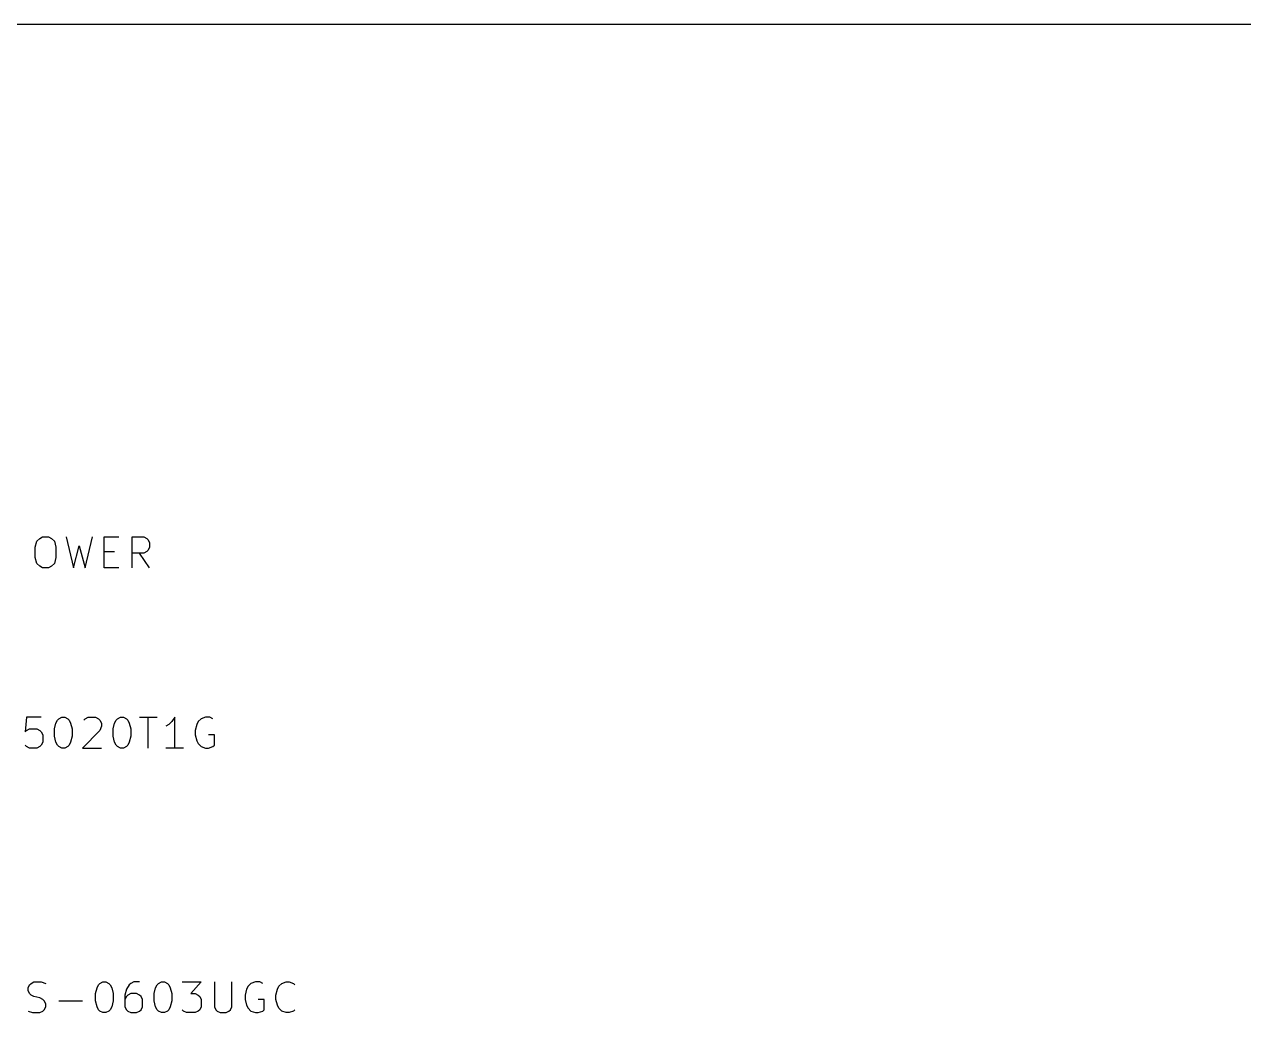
# Model space of a CAD drawing. Extents: x 0.3 to 16.3, y -11.7 to -0.2.
# Drawn here: x 10.334 to 12.314, y -1.803 to -0.197 of the extents above; entities that cross this region are included whole.
import ezdxf

# ---------------------------------------------------------------- set-up
doc = ezdxf.new("R2010")
doc.units = 0
doc.header["$MEASUREMENT"] = 0
for name, color, linetype in [('CYAN2', 4, 'CONTINUOUS'), ('GRAY1', 251, 'CONTINUOUS'), ('RED2', 1, 'CONTINUOUS')]:
    doc.layers.add(name, color=color, linetype=linetype)

msp = doc.modelspace()

# ---------------------------------------------------------------- linework, layer by layer
at = {"layer": 'CYAN2', "linetype": 'CONTINUOUS'}
for p, q in [((10.3377, -1.3228), (10.3353, -1.3466)), ((10.3377, -1.3228), (10.3353, -1.3466)), ((10.3615, -1.3228), (10.3377, -1.3228)), ((10.3615, -1.3228), (10.3377, -1.3228)), ((10.3877, -1.3276), (10.3901, -1.3252)), ((10.3877, -1.3276), (10.3901, -1.3252)), ((10.3901, -1.3252), (10.3949, -1.3228)), ((10.3901, -1.3252), (10.3949, -1.3228)), ((10.3949, -1.3228), (10.3996, -1.3228)), ((10.3949, -1.3228), (10.3996, -1.3228)), ((10.3996, -1.3228), (10.4044, -1.3252)), ((10.3996, -1.3228), (10.4044, -1.3252)), ((10.4044, -1.3252), (10.4068, -1.3276)), ((10.4044, -1.3252), (10.4068, -1.3276)), ((10.4306, -1.3276), (10.4329, -1.3252)), ((10.4306, -1.3276), (10.4329, -1.3252)), ((10.4329, -1.3252), (10.4377, -1.3228)), ((10.4329, -1.3252), (10.4377, -1.3228)), ((10.4377, -1.3228), (10.4496, -1.3228)), ((10.4377, -1.3228), (10.4496, -1.3228)), ((10.4496, -1.3228), (10.4544, -1.3252)), ((10.4496, -1.3228), (10.4544, -1.3252)), ((10.4544, -1.3252), (10.4568, -1.3276)), ((10.4544, -1.3252), (10.4568, -1.3276)), ((10.4829, -1.3276), (10.4853, -1.3252)), ((10.4829, -1.3276), (10.4853, -1.3252)), ((10.4853, -1.3252), (10.4901, -1.3228)), ((10.4853, -1.3252), (10.4901, -1.3228)), ((10.4901, -1.3228), (10.4949, -1.3228)), ((10.4901, -1.3228), (10.4949, -1.3228)), ((10.4949, -1.3228), (10.4996, -1.3252)), ((10.4949, -1.3228), (10.4996, -1.3252)), ((10.4996, -1.3252), (10.502, -1.3276)), ((10.4996, -1.3252), (10.502, -1.3276)), ((10.521, -1.3228), (10.5496, -1.3228)), ((10.521, -1.3228), (10.5496, -1.3228)), ((10.5353, -1.3728), (10.5353, -1.3228)), ((10.5353, -1.3728), (10.5353, -1.3228)), ((10.5782, -1.3228), (10.5734, -1.3299)), ((10.5782, -1.3228), (10.5734, -1.3299)), ((10.5782, -1.3728), (10.5782, -1.3228)), ((10.5782, -1.3728), (10.5782, -1.3228)), ((10.621, -1.3252), (10.6163, -1.3299)), ((10.621, -1.3252), (10.6163, -1.3299)), ((10.6282, -1.3228), (10.621, -1.3252)), ((10.6282, -1.3228), (10.621, -1.3252)), ((10.6353, -1.3228), (10.6282, -1.3228)), ((10.6353, -1.3228), (10.6282, -1.3228)), ((10.6401, -1.3252), (10.6353, -1.3228)), ((10.6401, -1.3252), (10.6353, -1.3228)), ((10.3353, -1.3466), (10.3377, -1.3442)), ((10.3353, -1.3466), (10.3377, -1.3442)), ((10.3377, -1.3442), (10.3425, -1.3418)), ((10.3377, -1.3442), (10.3425, -1.3418)), ((10.3425, -1.3418), (10.3544, -1.3418)), ((10.3425, -1.3418), (10.3544, -1.3418)), ((10.3544, -1.3418), (10.3591, -1.3442)), ((10.3544, -1.3418), (10.3591, -1.3442)), ((10.3591, -1.3442), (10.3615, -1.3466)), ((10.3591, -1.3442), (10.3615, -1.3466)), ((10.3829, -1.3418), (10.3853, -1.3323)), ((10.3829, -1.3418), (10.3853, -1.3323)), ((10.3829, -1.3537), (10.3829, -1.3418)), ((10.3829, -1.3537), (10.3829, -1.3418)), ((10.3853, -1.3323), (10.3877, -1.3276)), ((10.3853, -1.3323), (10.3877, -1.3276)), ((10.4068, -1.3276), (10.4091, -1.3323)), ((10.4068, -1.3276), (10.4091, -1.3323)), ((10.4091, -1.3323), (10.4115, -1.3418)), ((10.4091, -1.3323), (10.4115, -1.3418)), ((10.4115, -1.3418), (10.4115, -1.3537)), ((10.4115, -1.3418), (10.4115, -1.3537)), ((10.4568, -1.3442), (10.4282, -1.3728)), ((10.4568, -1.3442), (10.4282, -1.3728)), ((10.4568, -1.3276), (10.4591, -1.3323)), ((10.4568, -1.3276), (10.4591, -1.3323)), ((10.4591, -1.3371), (10.4568, -1.3442)), ((10.4591, -1.3371), (10.4568, -1.3442)), ((10.4591, -1.3323), (10.4591, -1.3371)), ((10.4591, -1.3323), (10.4591, -1.3371)), ((10.4782, -1.3418), (10.4806, -1.3323)), ((10.4782, -1.3418), (10.4806, -1.3323)), ((10.4782, -1.3537), (10.4782, -1.3418)), ((10.4782, -1.3537), (10.4782, -1.3418)), ((10.4806, -1.3323), (10.4829, -1.3276)), ((10.4806, -1.3323), (10.4829, -1.3276)), ((10.502, -1.3276), (10.5044, -1.3323)), ((10.502, -1.3276), (10.5044, -1.3323)), ((10.5044, -1.3323), (10.5068, -1.3418)), ((10.5044, -1.3323), (10.5068, -1.3418)), ((10.5068, -1.3418), (10.5068, -1.3537)), ((10.5068, -1.3418), (10.5068, -1.3537)), ((10.5687, -1.3347), (10.5639, -1.3371)), ((10.5687, -1.3347), (10.5639, -1.3371)), ((10.5734, -1.3299), (10.5687, -1.3347)), ((10.5734, -1.3299), (10.5687, -1.3347)), ((10.6139, -1.3347), (10.6115, -1.3442)), ((10.6139, -1.3347), (10.6115, -1.3442)), ((10.6115, -1.3442), (10.6115, -1.3514)), ((10.6115, -1.3442), (10.6115, -1.3514)), ((10.6163, -1.3299), (10.6139, -1.3347)), ((10.6163, -1.3299), (10.6139, -1.3347)), ((10.3615, -1.3466), (10.3639, -1.3514)), ((10.3615, -1.3466), (10.3639, -1.3514)), ((10.3639, -1.3633), (10.3615, -1.368)), ((10.3639, -1.3633), (10.3615, -1.368)), ((10.3639, -1.3514), (10.3639, -1.3633)), ((10.3639, -1.3514), (10.3639, -1.3633)), ((10.3853, -1.3633), (10.3829, -1.3537)), ((10.3853, -1.3633), (10.3829, -1.3537)), ((10.3877, -1.368), (10.3853, -1.3633)), ((10.3877, -1.368), (10.3853, -1.3633)), ((10.4091, -1.3633), (10.4068, -1.368)), ((10.4091, -1.3633), (10.4068, -1.368)), ((10.4115, -1.3537), (10.4091, -1.3633)), ((10.4115, -1.3537), (10.4091, -1.3633)), ((10.4806, -1.3633), (10.4782, -1.3537)), ((10.4806, -1.3633), (10.4782, -1.3537)), ((10.4829, -1.368), (10.4806, -1.3633)), ((10.4829, -1.368), (10.4806, -1.3633)), ((10.5044, -1.3633), (10.502, -1.368)), ((10.5044, -1.3633), (10.502, -1.368)), ((10.5068, -1.3537), (10.5044, -1.3633)), ((10.5068, -1.3537), (10.5044, -1.3633)), ((10.6115, -1.3514), (10.6139, -1.3609)), ((10.6115, -1.3514), (10.6139, -1.3609)), ((10.6139, -1.3609), (10.6163, -1.3657)), ((10.6139, -1.3609), (10.6163, -1.3657)), ((10.6163, -1.3657), (10.621, -1.3704)), ((10.6163, -1.3657), (10.621, -1.3704)), ((10.6425, -1.3514), (10.6329, -1.3514)), ((10.6425, -1.3514), (10.6329, -1.3514)), ((10.6425, -1.368), (10.6425, -1.3514)), ((10.6425, -1.368), (10.6425, -1.3514)), ((10.3377, -1.3704), (10.3353, -1.368)), ((10.3377, -1.3704), (10.3353, -1.368)), ((10.3425, -1.3728), (10.3377, -1.3704)), ((10.3425, -1.3728), (10.3377, -1.3704)), ((10.3544, -1.3728), (10.3425, -1.3728)), ((10.3544, -1.3728), (10.3425, -1.3728)), ((10.3591, -1.3704), (10.3544, -1.3728)), ((10.3591, -1.3704), (10.3544, -1.3728)), ((10.3615, -1.368), (10.3591, -1.3704)), ((10.3615, -1.368), (10.3591, -1.3704)), ((10.3901, -1.3704), (10.3877, -1.368)), ((10.3901, -1.3704), (10.3877, -1.368)), ((10.3949, -1.3728), (10.3901, -1.3704)), ((10.3949, -1.3728), (10.3901, -1.3704)), ((10.3996, -1.3728), (10.3949, -1.3728)), ((10.3996, -1.3728), (10.3949, -1.3728)), ((10.4044, -1.3704), (10.3996, -1.3728)), ((10.4044, -1.3704), (10.3996, -1.3728)), ((10.4068, -1.368), (10.4044, -1.3704)), ((10.4068, -1.368), (10.4044, -1.3704)), ((10.4282, -1.3728), (10.4591, -1.3728)), ((10.4282, -1.3728), (10.4591, -1.3728)), ((10.4853, -1.3704), (10.4829, -1.368)), ((10.4853, -1.3704), (10.4829, -1.368)), ((10.4901, -1.3728), (10.4853, -1.3704)), ((10.4901, -1.3728), (10.4853, -1.3704)), ((10.4949, -1.3728), (10.4901, -1.3728)), ((10.4949, -1.3728), (10.4901, -1.3728)), ((10.4996, -1.3704), (10.4949, -1.3728)), ((10.4996, -1.3704), (10.4949, -1.3728)), ((10.502, -1.368), (10.4996, -1.3704)), ((10.502, -1.368), (10.4996, -1.3704)), ((10.5925, -1.3728), (10.5639, -1.3728)), ((10.5925, -1.3728), (10.5639, -1.3728)), ((10.621, -1.3704), (10.6282, -1.3728)), ((10.621, -1.3704), (10.6282, -1.3728)), ((10.6282, -1.3728), (10.6329, -1.3728)), ((10.6282, -1.3728), (10.6329, -1.3728)), ((10.6329, -1.3728), (10.6401, -1.3704)), ((10.6329, -1.3728), (10.6401, -1.3704)), ((10.6401, -1.3704), (10.6425, -1.368)), ((10.6401, -1.3704), (10.6425, -1.368)), ((10.3401, -1.7623), (10.3425, -1.7576)), ((10.3401, -1.7623), (10.3425, -1.7576)), ((10.3425, -1.7576), (10.3449, -1.7552)), ((10.3425, -1.7576), (10.3449, -1.7552)), ((10.3449, -1.7552), (10.3496, -1.7528)), ((10.3449, -1.7552), (10.3496, -1.7528)), ((10.3496, -1.7528), (10.3615, -1.7528)), ((10.3496, -1.7528), (10.3615, -1.7528)), ((10.3615, -1.7528), (10.3687, -1.7552)), ((10.3615, -1.7528), (10.3687, -1.7552)), ((10.452, -1.7623), (10.4544, -1.7576)), ((10.452, -1.7623), (10.4544, -1.7576)), ((10.4544, -1.7576), (10.4568, -1.7552)), ((10.4544, -1.7576), (10.4568, -1.7552)), ((10.4568, -1.7552), (10.4615, -1.7528)), ((10.4568, -1.7552), (10.4615, -1.7528)), ((10.4615, -1.7528), (10.4663, -1.7528)), ((10.4615, -1.7528), (10.4663, -1.7528)), ((10.4663, -1.7528), (10.471, -1.7552)), ((10.4663, -1.7528), (10.471, -1.7552)), ((10.471, -1.7552), (10.4734, -1.7576)), ((10.471, -1.7552), (10.4734, -1.7576)), ((10.4734, -1.7576), (10.4758, -1.7623)), ((10.4734, -1.7576), (10.4758, -1.7623)), ((10.5044, -1.7576), (10.4996, -1.7647)), ((10.5044, -1.7576), (10.4996, -1.7647)), ((10.5068, -1.7552), (10.5044, -1.7576)), ((10.5068, -1.7552), (10.5044, -1.7576)), ((10.5115, -1.7528), (10.5068, -1.7552)), ((10.5115, -1.7528), (10.5068, -1.7552)), ((10.521, -1.7528), (10.5115, -1.7528)), ((10.521, -1.7528), (10.5115, -1.7528)), ((10.5472, -1.7623), (10.5496, -1.7576)), ((10.5472, -1.7623), (10.5496, -1.7576)), ((10.5496, -1.7576), (10.552, -1.7552)), ((10.5496, -1.7576), (10.552, -1.7552)), ((10.552, -1.7552), (10.5568, -1.7528)), ((10.552, -1.7552), (10.5568, -1.7528)), ((10.5568, -1.7528), (10.5615, -1.7528)), ((10.5568, -1.7528), (10.5615, -1.7528)), ((10.5615, -1.7528), (10.5663, -1.7552)), ((10.5615, -1.7528), (10.5663, -1.7552)), ((10.5663, -1.7552), (10.5687, -1.7576)), ((10.5663, -1.7552), (10.5687, -1.7576)), ((10.5687, -1.7576), (10.571, -1.7623)), ((10.5687, -1.7576), (10.571, -1.7623)), ((10.5901, -1.7528), (10.621, -1.7528)), ((10.5901, -1.7528), (10.621, -1.7528)), ((10.621, -1.7528), (10.6044, -1.7718)), ((10.621, -1.7528), (10.6044, -1.7718)), ((10.6425, -1.7528), (10.6425, -1.7933)), ((10.6425, -1.7528), (10.6425, -1.7933)), ((10.671, -1.7933), (10.671, -1.7528)), ((10.671, -1.7933), (10.671, -1.7528)), ((10.6972, -1.7599), (10.6949, -1.7647)), ((10.6972, -1.7599), (10.6949, -1.7647)), ((10.702, -1.7552), (10.6972, -1.7599)), ((10.702, -1.7552), (10.6972, -1.7599)), ((10.7091, -1.7528), (10.702, -1.7552)), ((10.7091, -1.7528), (10.702, -1.7552)), ((10.7163, -1.7528), (10.7091, -1.7528)), ((10.7163, -1.7528), (10.7091, -1.7528)), ((10.721, -1.7552), (10.7163, -1.7528)), ((10.721, -1.7552), (10.7163, -1.7528)), ((10.7449, -1.7647), (10.7472, -1.7599)), ((10.7449, -1.7647), (10.7472, -1.7599)), ((10.7472, -1.7599), (10.752, -1.7552)), ((10.7472, -1.7599), (10.752, -1.7552)), ((10.752, -1.7552), (10.7591, -1.7528)), ((10.752, -1.7552), (10.7591, -1.7528)), ((10.7591, -1.7528), (10.7639, -1.7528)), ((10.7591, -1.7528), (10.7639, -1.7528)), ((10.7639, -1.7528), (10.771, -1.7552)), ((10.7639, -1.7528), (10.771, -1.7552)), ((10.771, -1.7552), (10.7734, -1.7576)), ((10.771, -1.7552), (10.7734, -1.7576)), ((10.3401, -1.7671), (10.3401, -1.7623)), ((10.3401, -1.7671), (10.3401, -1.7623)), ((10.3425, -1.7718), (10.3401, -1.7671)), ((10.3425, -1.7718), (10.3401, -1.7671)), ((10.3449, -1.7742), (10.3425, -1.7718)), ((10.3449, -1.7742), (10.3425, -1.7718)), ((10.3496, -1.7766), (10.3449, -1.7742)), ((10.3496, -1.7766), (10.3449, -1.7742)), ((10.3591, -1.779), (10.3496, -1.7766)), ((10.3591, -1.779), (10.3496, -1.7766)), ((10.3639, -1.7814), (10.3591, -1.779)), ((10.3639, -1.7814), (10.3591, -1.779)), ((10.3663, -1.7838), (10.3639, -1.7814)), ((10.3663, -1.7838), (10.3639, -1.7814)), ((10.4496, -1.7718), (10.452, -1.7623)), ((10.4496, -1.7718), (10.452, -1.7623)), ((10.4496, -1.7838), (10.4496, -1.7718)), ((10.4496, -1.7838), (10.4496, -1.7718)), ((10.4758, -1.7623), (10.4782, -1.7718)), ((10.4758, -1.7623), (10.4782, -1.7718)), ((10.4782, -1.7718), (10.4782, -1.7838)), ((10.4782, -1.7718), (10.4782, -1.7838)), ((10.4996, -1.7647), (10.4972, -1.7742)), ((10.4996, -1.7647), (10.4972, -1.7742)), ((10.4972, -1.7742), (10.4972, -1.7933)), ((10.4972, -1.7742), (10.4972, -1.7933)), ((10.4996, -1.7766), (10.4972, -1.7814)), ((10.4996, -1.7766), (10.4972, -1.7814)), ((10.502, -1.7742), (10.4996, -1.7766)), ((10.502, -1.7742), (10.4996, -1.7766)), ((10.5068, -1.7718), (10.502, -1.7742)), ((10.5068, -1.7718), (10.502, -1.7742)), ((10.5163, -1.7718), (10.5068, -1.7718)), ((10.5163, -1.7718), (10.5068, -1.7718)), ((10.521, -1.7742), (10.5163, -1.7718)), ((10.521, -1.7742), (10.5163, -1.7718)), ((10.5234, -1.7766), (10.521, -1.7742)), ((10.5234, -1.7766), (10.521, -1.7742)), ((10.5258, -1.7814), (10.5234, -1.7766)), ((10.5258, -1.7814), (10.5234, -1.7766)), ((10.5258, -1.7933), (10.5258, -1.7814)), ((10.5258, -1.7933), (10.5258, -1.7814)), ((10.5449, -1.7718), (10.5472, -1.7623)), ((10.5449, -1.7718), (10.5472, -1.7623)), ((10.5449, -1.7838), (10.5449, -1.7718)), ((10.5449, -1.7838), (10.5449, -1.7718)), ((10.571, -1.7623), (10.5734, -1.7718)), ((10.571, -1.7623), (10.5734, -1.7718)), ((10.5734, -1.7718), (10.5734, -1.7838)), ((10.5734, -1.7718), (10.5734, -1.7838)), ((10.6044, -1.7718), (10.6115, -1.7718)), ((10.6044, -1.7718), (10.6115, -1.7718)), ((10.6115, -1.7718), (10.6163, -1.7742)), ((10.6115, -1.7718), (10.6163, -1.7742)), ((10.6163, -1.7742), (10.6187, -1.7766)), ((10.6163, -1.7742), (10.6187, -1.7766)), ((10.6187, -1.7766), (10.621, -1.7814)), ((10.6187, -1.7766), (10.621, -1.7814)), ((10.621, -1.7814), (10.621, -1.7933)), ((10.621, -1.7814), (10.621, -1.7933)), ((10.6949, -1.7647), (10.6925, -1.7742)), ((10.6949, -1.7647), (10.6925, -1.7742)), ((10.6925, -1.7742), (10.6925, -1.7814)), ((10.6925, -1.7742), (10.6925, -1.7814)), ((10.6925, -1.7814), (10.6949, -1.7909)), ((10.6925, -1.7814), (10.6949, -1.7909)), ((10.7234, -1.7814), (10.7139, -1.7814)), ((10.7234, -1.7814), (10.7139, -1.7814)), ((10.7234, -1.798), (10.7234, -1.7814)), ((10.7234, -1.798), (10.7234, -1.7814)), ((10.7425, -1.7742), (10.7449, -1.7647)), ((10.7425, -1.7742), (10.7449, -1.7647)), ((10.7425, -1.7814), (10.7425, -1.7742)), ((10.7425, -1.7814), (10.7425, -1.7742)), ((10.7449, -1.7909), (10.7425, -1.7814)), ((10.7449, -1.7909), (10.7425, -1.7814)), ((10.3401, -1.8004), (10.3472, -1.8028)), ((10.3401, -1.8004), (10.3472, -1.8028)), ((10.3591, -1.8028), (10.3639, -1.8004)), ((10.3591, -1.8028), (10.3639, -1.8004)), ((10.3639, -1.8004), (10.3663, -1.798)), ((10.3639, -1.8004), (10.3663, -1.798)), ((10.3687, -1.7885), (10.3663, -1.7838)), ((10.3687, -1.7885), (10.3663, -1.7838)), ((10.3663, -1.798), (10.3687, -1.7933)), ((10.3663, -1.798), (10.3687, -1.7933)), ((10.3687, -1.7933), (10.3687, -1.7885)), ((10.3687, -1.7933), (10.3687, -1.7885)), ((10.3901, -1.7838), (10.4282, -1.7838)), ((10.3901, -1.7838), (10.4282, -1.7838)), ((10.452, -1.7933), (10.4496, -1.7838)), ((10.452, -1.7933), (10.4496, -1.7838)), ((10.4544, -1.798), (10.452, -1.7933)), ((10.4544, -1.798), (10.452, -1.7933)), ((10.4568, -1.8004), (10.4544, -1.798)), ((10.4568, -1.8004), (10.4544, -1.798)), ((10.4615, -1.8028), (10.4568, -1.8004)), ((10.4615, -1.8028), (10.4568, -1.8004)), ((10.471, -1.8004), (10.4663, -1.8028)), ((10.471, -1.8004), (10.4663, -1.8028)), ((10.4734, -1.798), (10.471, -1.8004)), ((10.4734, -1.798), (10.471, -1.8004)), ((10.4758, -1.7933), (10.4734, -1.798)), ((10.4758, -1.7933), (10.4734, -1.798)), ((10.4782, -1.7838), (10.4758, -1.7933)), ((10.4782, -1.7838), (10.4758, -1.7933)), ((10.4972, -1.7933), (10.4996, -1.798)), ((10.4972, -1.7933), (10.4996, -1.798)), ((10.4996, -1.798), (10.502, -1.8004)), ((10.4996, -1.798), (10.502, -1.8004)), ((10.502, -1.8004), (10.5068, -1.8028)), ((10.502, -1.8004), (10.5068, -1.8028)), ((10.5163, -1.8028), (10.521, -1.8004)), ((10.5163, -1.8028), (10.521, -1.8004)), ((10.521, -1.8004), (10.5234, -1.798)), ((10.521, -1.8004), (10.5234, -1.798)), ((10.5234, -1.798), (10.5258, -1.7933)), ((10.5234, -1.798), (10.5258, -1.7933)), ((10.5472, -1.7933), (10.5449, -1.7838)), ((10.5472, -1.7933), (10.5449, -1.7838)), ((10.5496, -1.798), (10.5472, -1.7933)), ((10.5496, -1.798), (10.5472, -1.7933)), ((10.552, -1.8004), (10.5496, -1.798)), ((10.552, -1.8004), (10.5496, -1.798)), ((10.5568, -1.8028), (10.552, -1.8004)), ((10.5568, -1.8028), (10.552, -1.8004)), ((10.5663, -1.8004), (10.5615, -1.8028)), ((10.5663, -1.8004), (10.5615, -1.8028)), ((10.5687, -1.798), (10.5663, -1.8004)), ((10.5687, -1.798), (10.5663, -1.8004)), ((10.571, -1.7933), (10.5687, -1.798)), ((10.571, -1.7933), (10.5687, -1.798)), ((10.5734, -1.7838), (10.571, -1.7933)), ((10.5734, -1.7838), (10.571, -1.7933)), ((10.5925, -1.8004), (10.5901, -1.798)), ((10.5925, -1.8004), (10.5901, -1.798)), ((10.5972, -1.8028), (10.5925, -1.8004)), ((10.5972, -1.8028), (10.5925, -1.8004)), ((10.6163, -1.8004), (10.6115, -1.8028)), ((10.6163, -1.8004), (10.6115, -1.8028)), ((10.6187, -1.798), (10.6163, -1.8004)), ((10.6187, -1.798), (10.6163, -1.8004)), ((10.621, -1.7933), (10.6187, -1.798)), ((10.621, -1.7933), (10.6187, -1.798)), ((10.6425, -1.7933), (10.6449, -1.798)), ((10.6425, -1.7933), (10.6449, -1.798)), ((10.6449, -1.798), (10.6472, -1.8004)), ((10.6449, -1.798), (10.6472, -1.8004)), ((10.6472, -1.8004), (10.652, -1.8028)), ((10.6472, -1.8004), (10.652, -1.8028)), ((10.6615, -1.8028), (10.6663, -1.8004)), ((10.6615, -1.8028), (10.6663, -1.8004)), ((10.6663, -1.8004), (10.6687, -1.798)), ((10.6663, -1.8004), (10.6687, -1.798)), ((10.6687, -1.798), (10.671, -1.7933)), ((10.6687, -1.798), (10.671, -1.7933)), ((10.6949, -1.7909), (10.6972, -1.7957)), ((10.6949, -1.7909), (10.6972, -1.7957)), ((10.6972, -1.7957), (10.702, -1.8004)), ((10.6972, -1.7957), (10.702, -1.8004)), ((10.702, -1.8004), (10.7091, -1.8028)), ((10.702, -1.8004), (10.7091, -1.8028)), ((10.7139, -1.8028), (10.721, -1.8004)), ((10.7139, -1.8028), (10.721, -1.8004)), ((10.721, -1.8004), (10.7234, -1.798)), ((10.721, -1.8004), (10.7234, -1.798)), ((10.7472, -1.7957), (10.7449, -1.7909)), ((10.7472, -1.7957), (10.7449, -1.7909)), ((10.752, -1.8004), (10.7472, -1.7957)), ((10.752, -1.8004), (10.7472, -1.7957)), ((10.7591, -1.8028), (10.752, -1.8004)), ((10.7591, -1.8028), (10.752, -1.8004)), ((10.771, -1.8004), (10.7639, -1.8028)), ((10.771, -1.8004), (10.7639, -1.8028)), ((10.7734, -1.798), (10.771, -1.8004)), ((10.7734, -1.798), (10.771, -1.8004)), ((10.3472, -1.8028), (10.3591, -1.8028)), ((10.3472, -1.8028), (10.3591, -1.8028)), ((10.4663, -1.8028), (10.4615, -1.8028)), ((10.4663, -1.8028), (10.4615, -1.8028)), ((10.5068, -1.8028), (10.5163, -1.8028)), ((10.5068, -1.8028), (10.5163, -1.8028)), ((10.5615, -1.8028), (10.5568, -1.8028)), ((10.5615, -1.8028), (10.5568, -1.8028)), ((10.6115, -1.8028), (10.5972, -1.8028)), ((10.6115, -1.8028), (10.5972, -1.8028)), ((10.652, -1.8028), (10.6615, -1.8028)), ((10.652, -1.8028), (10.6615, -1.8028)), ((10.7091, -1.8028), (10.7139, -1.8028)), ((10.7091, -1.8028), (10.7139, -1.8028)), ((10.7639, -1.8028), (10.7591, -1.8028)), ((10.7639, -1.8028), (10.7591, -1.8028))]:
    msp.add_line(p, q, dxfattribs=at)
at = {"layer": 'GRAY1', "linetype": 'CONTINUOUS'}
for p, q in [((10.3517, -1.0465), (10.3541, -1.0369)), ((10.3517, -1.0631), (10.3517, -1.0465)), ((10.3541, -1.0369), (10.3589, -1.0322)), ((10.3589, -1.0322), (10.3636, -1.0298)), ((10.3636, -1.0298), (10.3732, -1.0298)), ((10.3732, -1.0298), (10.3779, -1.0322)), ((10.3779, -1.0322), (10.3827, -1.0369)), ((10.3827, -1.0369), (10.3851, -1.0465)), ((10.3851, -1.0465), (10.3851, -1.0631)), ((10.4017, -1.0298), (10.4136, -1.0798)), ((10.4136, -1.0798), (10.4232, -1.0441)), ((10.4232, -1.0441), (10.4327, -1.0798)), ((10.4327, -1.0798), (10.4446, -1.0298)), ((10.4636, -1.0798), (10.4636, -1.0298)), ((10.4636, -1.0298), (10.4874, -1.0298)), ((10.5089, -1.0798), (10.5089, -1.0298)), ((10.5089, -1.0298), (10.5279, -1.0298)), ((10.5279, -1.0298), (10.5327, -1.0322)), ((10.5327, -1.0322), (10.5351, -1.0346)), ((10.5351, -1.0346), (10.5374, -1.0393)), ((10.5374, -1.0465), (10.5351, -1.0512)), ((10.5374, -1.0393), (10.5374, -1.0465)), ((10.3541, -1.0727), (10.3517, -1.0631)), ((10.3851, -1.0631), (10.3827, -1.0727)), ((10.4636, -1.0536), (10.4803, -1.0536)), ((10.5279, -1.056), (10.5089, -1.056)), ((10.5374, -1.0798), (10.5208, -1.056)), ((10.5327, -1.0536), (10.5279, -1.056)), ((10.5351, -1.0512), (10.5327, -1.0536)), ((10.3589, -1.0774), (10.3541, -1.0727)), ((10.3636, -1.0798), (10.3589, -1.0774)), ((10.3732, -1.0798), (10.3636, -1.0798)), ((10.3779, -1.0774), (10.3732, -1.0798)), ((10.3827, -1.0727), (10.3779, -1.0774)), ((10.4874, -1.0798), (10.4636, -1.0798))]:
    msp.add_line(p, q, dxfattribs=at)
at = {"layer": 'RED2', "linetype": 'CONTINUOUS'}
msp.add_line((16.3381, -0.1969), (0.7874, -0.1969), dxfattribs=at)

doc.saveas('drawing.dxf')
